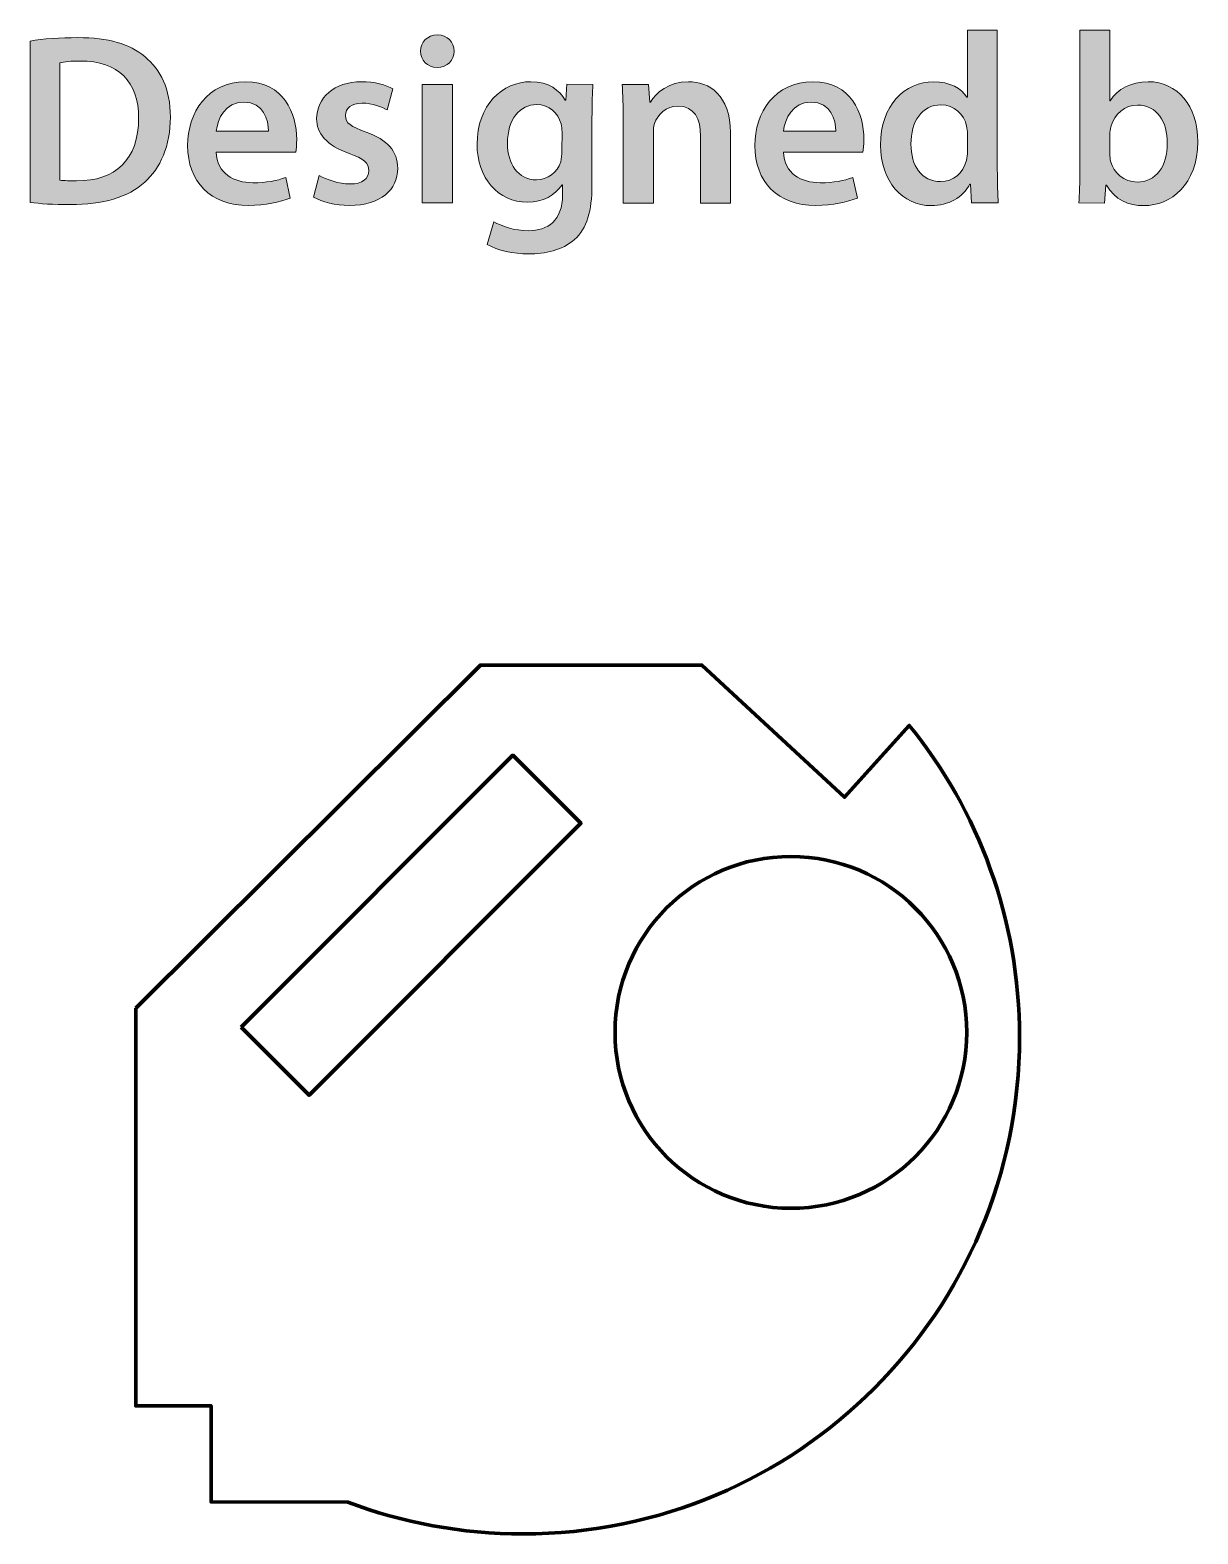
# Model space of a CAD drawing. Header units: inches. Extents: x 589 to 2016, y -1839 to -951.
# Drawn here: x 1808.05 to 1844.52, y -1563.97 to -1517.03 of the extents above; entities that cross this region are included whole.
import ezdxf

# ---------------------------------------------------------------- set-up
doc = ezdxf.new("R2010")
doc.units = ezdxf.units.IN
doc.header["$MEASUREMENT"] = 0
doc.layers.add('Layer 1', color=7, linetype='Continuous')

# ---------------------------------------------------------------- blocks, each defined once
blk = doc.blocks.new('block 117')
at = {"layer": 'Layer 1', "true_color": 0x010101}
h = blk.add_hatch(color=18, dxfattribs=at)
h.dxf.hatch_style = 2
edge = h.paths.add_edge_path()
edge.add_spline(control_points=[(1838.253, -1517.033), (1838.253, -1517.033), (1838.253, -1521.389), (1838.253, -1521.389), (1838.253, -1521.769), (1838.269, -1522.179), (1838.284, -1522.43), (1838.284, -1522.43), (1837.448, -1522.43), (1837.448, -1522.43), (1837.448, -1522.43), (1837.411, -1521.845), (1837.411, -1521.845), (1837.411, -1521.845), (1837.395, -1521.845), (1837.395, -1521.845), (1837.176, -1522.255), (1836.727, -1522.513), (1836.187, -1522.513), (1835.305, -1522.513), (1834.606, -1521.761), (1834.606, -1520.621), (1834.598, -1519.381), (1835.373, -1518.645), (1836.263, -1518.645), (1836.772, -1518.645), (1837.137, -1518.858), (1837.305, -1519.131), (1837.305, -1519.131), (1837.32, -1519.131), (1837.32, -1519.131), (1837.32, -1519.131), (1837.32, -1517.033), (1837.32, -1517.033), (1837.32, -1517.033), (1838.253, -1517.033), (1838.253, -1517.033), (1838.253, -1517.033), (1838.253, -1517.033), (1838.253, -1517.033)], knot_values=[0, 0, 0, 0, 1, 1, 1, 2, 2, 2, 3, 3, 3, 4, 4, 4, 5, 5, 5, 6, 6, 6, 7, 7, 7, 8, 8, 8, 9, 9, 9, 10, 10, 10, 11, 11, 11, 12, 12, 12, 13, 13, 13, 13], degree=3, periodic=1)
edge = h.paths.add_edge_path()
edge.add_spline(control_points=[(1837.319, -1520.271), (1837.319, -1520.194), (1837.311, -1520.103), (1837.295, -1520.028), (1837.212, -1519.664), (1836.915, -1519.367), (1836.49, -1519.367), (1835.889, -1519.367), (1835.555, -1519.899), (1835.555, -1520.591), (1835.555, -1521.267), (1835.889, -1521.761), (1836.483, -1521.761), (1836.863, -1521.761), (1837.197, -1521.502), (1837.288, -1521.1), (1837.311, -1521.016), (1837.319, -1520.924), (1837.319, -1520.826), (1837.319, -1520.826), (1837.319, -1520.271), (1837.319, -1520.271), (1837.319, -1520.271), (1837.319, -1520.271), (1837.319, -1520.271)], knot_values=[0, 0, 0, 0, 1, 1, 1, 2, 2, 2, 3, 3, 3, 4, 4, 4, 5, 5, 5, 6, 6, 6, 7, 7, 7, 8, 8, 8, 8], degree=3, periodic=1)
h = blk.add_hatch(color=18, dxfattribs=at)
h.dxf.hatch_style = 2
edge = h.paths.add_edge_path()
edge.add_spline(control_points=[(1840.799, -1522.43), (1840.814, -1522.18), (1840.83, -1521.769), (1840.83, -1521.389), (1840.83, -1521.389), (1840.83, -1517.033), (1840.83, -1517.033), (1840.83, -1517.033), (1841.764, -1517.033), (1841.764, -1517.033), (1841.764, -1517.033), (1841.764, -1519.237), (1841.764, -1519.237), (1841.764, -1519.237), (1841.779, -1519.237), (1841.779, -1519.237), (1842.008, -1518.88), (1842.41, -1518.644), (1842.966, -1518.644), (1843.87, -1518.644), (1844.516, -1519.396), (1844.509, -1520.522), (1844.509, -1521.852), (1843.666, -1522.513), (1842.829, -1522.513), (1842.35, -1522.513), (1841.925, -1522.331), (1841.66, -1521.876), (1841.66, -1521.876), (1841.644, -1521.876), (1841.644, -1521.876), (1841.644, -1521.876), (1841.598, -1522.431), (1841.598, -1522.431), (1841.598, -1522.431), (1840.799, -1522.43), (1840.799, -1522.43), (1840.799, -1522.43), (1840.799, -1522.43), (1840.799, -1522.43)], knot_values=[0, 0, 0, 0, 1, 1, 1, 2, 2, 2, 3, 3, 3, 4, 4, 4, 5, 5, 5, 6, 6, 6, 7, 7, 7, 8, 8, 8, 9, 9, 9, 10, 10, 10, 11, 11, 11, 12, 12, 12, 13, 13, 13, 13], degree=3, periodic=1)
edge = h.paths.add_edge_path()
edge.add_spline(control_points=[(1841.765, -1520.902), (1841.765, -1520.978), (1841.773, -1521.054), (1841.788, -1521.122), (1841.887, -1521.494), (1842.214, -1521.776), (1842.617, -1521.776), (1843.203, -1521.776), (1843.56, -1521.304), (1843.56, -1520.559), (1843.56, -1519.906), (1843.249, -1519.373), (1842.626, -1519.373), (1842.246, -1519.373), (1841.904, -1519.646), (1841.797, -1520.057), (1841.781, -1520.125), (1841.767, -1520.209), (1841.767, -1520.3), (1841.767, -1520.3), (1841.765, -1520.902), (1841.765, -1520.902), (1841.765, -1520.902), (1841.765, -1520.902), (1841.765, -1520.902)], knot_values=[0, 0, 0, 0, 1, 1, 1, 2, 2, 2, 3, 3, 3, 4, 4, 4, 5, 5, 5, 6, 6, 6, 7, 7, 7, 8, 8, 8, 8], degree=3, periodic=1)
h = blk.add_hatch(color=18, dxfattribs=at)
h.dxf.hatch_style = 2
edge = h.paths.add_edge_path()
edge.add_spline(control_points=[(1808.053, -1517.374), (1808.464, -1517.307), (1808.987, -1517.268), (1809.543, -1517.268), (1810.501, -1517.268), (1811.161, -1517.465), (1811.633, -1517.861), (1812.128, -1518.264), (1812.433, -1518.872), (1812.433, -1519.746), (1812.433, -1520.658), (1812.122, -1521.342), (1811.633, -1521.783), (1811.125, -1522.247), (1810.312, -1522.482), (1809.315, -1522.482), (1808.767, -1522.482), (1808.357, -1522.451), (1808.053, -1522.414), (1808.053, -1522.414), (1808.053, -1517.374), (1808.053, -1517.374), (1808.053, -1517.374), (1808.053, -1517.374), (1808.053, -1517.374)], knot_values=[0, 0, 0, 0, 1, 1, 1, 2, 2, 2, 3, 3, 3, 4, 4, 4, 5, 5, 5, 6, 6, 6, 7, 7, 7, 8, 8, 8, 8], degree=3, periodic=1)
edge = h.paths.add_edge_path()
edge.add_spline(control_points=[(1808.987, -1521.716), (1809.116, -1521.738), (1809.315, -1521.738), (1809.504, -1521.738), (1810.72, -1521.746), (1811.442, -1521.077), (1811.442, -1519.777), (1811.45, -1518.644), (1810.796, -1517.998), (1809.626, -1517.998), (1809.33, -1517.998), (1809.116, -1518.021), (1808.987, -1518.051), (1808.987, -1518.051), (1808.987, -1521.716), (1808.987, -1521.716), (1808.987, -1521.716), (1808.987, -1521.716), (1808.987, -1521.716)], knot_values=[0, 0, 0, 0, 1, 1, 1, 2, 2, 2, 3, 3, 3, 4, 4, 4, 5, 5, 5, 6, 6, 6, 6], degree=3, periodic=1)
h = blk.add_hatch(color=18, dxfattribs=at)
h.dxf.hatch_style = 2
edge = h.paths.add_edge_path()
edge.add_spline(control_points=[(1821.295, -1517.694), (1821.295, -1517.975), (1821.089, -1518.196), (1820.763, -1518.196), (1820.451, -1518.196), (1820.245, -1517.976), (1820.245, -1517.694), (1820.245, -1517.404), (1820.459, -1517.185), (1820.771, -1517.185), (1821.089, -1517.185), (1821.287, -1517.404), (1821.295, -1517.694)], knot_values=[0, 0, 0, 0, 1, 1, 1, 2, 2, 2, 3, 3, 3, 4, 4, 4, 4], degree=3, periodic=1)
h.paths.add_polyline_path([(1820.298, -1522.43), (1820.298, -1518.728), (1821.241, -1518.728), (1821.241, -1522.43)])
h = blk.add_hatch(color=18, dxfattribs=at)
h.dxf.hatch_style = 2
edge = h.paths.add_edge_path()
edge.add_spline(control_points=[(1813.868, -1520.841), (1813.891, -1521.51), (1814.415, -1521.799), (1815.008, -1521.799), (1815.442, -1521.799), (1815.753, -1521.738), (1816.034, -1521.631), (1816.034, -1521.631), (1816.171, -1522.277), (1816.171, -1522.277), (1815.851, -1522.407), (1815.411, -1522.507), (1814.879, -1522.507), (1813.679, -1522.507), (1812.972, -1521.768), (1812.972, -1520.636), (1812.972, -1519.61), (1813.595, -1518.644), (1814.781, -1518.644), (1815.982, -1518.644), (1816.377, -1519.632), (1816.377, -1520.444), (1816.377, -1520.619), (1816.362, -1520.756), (1816.347, -1520.839), (1816.347, -1520.839), (1813.868, -1520.841), (1813.868, -1520.841), (1813.868, -1520.841), (1813.868, -1520.841), (1813.868, -1520.841)], knot_values=[0, 0, 0, 0, 1, 1, 1, 2, 2, 2, 3, 3, 3, 4, 4, 4, 5, 5, 5, 6, 6, 6, 7, 7, 7, 8, 8, 8, 9, 9, 9, 10, 10, 10, 10], degree=3, periodic=1)
edge = h.paths.add_edge_path()
edge.add_spline(control_points=[(1815.494, -1520.187), (1815.501, -1519.846), (1815.349, -1519.283), (1814.726, -1519.283), (1814.148, -1519.283), (1813.905, -1519.808), (1813.867, -1520.187), (1813.867, -1520.187), (1815.494, -1520.187), (1815.494, -1520.187)], knot_values=[0, 0, 0, 0, 1, 1, 1, 2, 2, 2, 3, 3, 3, 3], degree=3, periodic=1)
h = blk.add_hatch(color=18, dxfattribs=at)
h.dxf.hatch_style = 2
edge = h.paths.add_edge_path()
edge.add_spline(control_points=[(1817.083, -1521.571), (1817.296, -1521.699), (1817.7, -1521.837), (1818.034, -1521.837), (1818.444, -1521.837), (1818.627, -1521.669), (1818.627, -1521.426), (1818.627, -1521.175), (1818.475, -1521.045), (1818.019, -1520.887), (1817.298, -1520.636), (1816.994, -1520.239), (1817.001, -1519.807), (1817.001, -1519.153), (1817.54, -1518.644), (1818.399, -1518.644), (1818.811, -1518.644), (1819.168, -1518.75), (1819.38, -1518.863), (1819.38, -1518.863), (1819.198, -1519.525), (1819.198, -1519.525), (1819.039, -1519.434), (1818.742, -1519.313), (1818.415, -1519.313), (1818.081, -1519.313), (1817.899, -1519.471), (1817.899, -1519.7), (1817.899, -1519.935), (1818.073, -1520.051), (1818.545, -1520.217), (1819.214, -1520.459), (1819.525, -1520.803), (1819.533, -1521.349), (1819.533, -1522.018), (1819.008, -1522.505), (1818.029, -1522.505), (1817.58, -1522.505), (1817.177, -1522.398), (1816.903, -1522.246), (1816.903, -1522.246), (1817.083, -1521.571), (1817.083, -1521.571)], knot_values=[0, 0, 0, 0, 1, 1, 1, 2, 2, 2, 3, 3, 3, 4, 4, 4, 5, 5, 5, 6, 6, 6, 7, 7, 7, 8, 8, 8, 9, 9, 9, 10, 10, 10, 11, 11, 11, 12, 12, 12, 13, 13, 13, 14, 14, 14, 14], degree=3, periodic=1)
h = blk.add_hatch(color=18, dxfattribs=at)
h.dxf.hatch_style = 2
edge = h.paths.add_edge_path()
edge.add_spline(control_points=[(1825.627, -1518.728), (1825.612, -1518.979), (1825.597, -1519.284), (1825.597, -1519.793), (1825.597, -1519.793), (1825.597, -1521.89), (1825.597, -1521.89), (1825.597, -1522.666), (1825.438, -1523.221), (1825.05, -1523.57), (1824.662, -1523.912), (1824.13, -1524.019), (1823.621, -1524.019), (1823.149, -1524.019), (1822.646, -1523.92), (1822.329, -1523.722), (1822.329, -1523.722), (1822.534, -1523.014), (1822.534, -1523.014), (1822.77, -1523.152), (1823.164, -1523.295), (1823.613, -1523.295), (1824.221, -1523.295), (1824.678, -1522.976), (1824.678, -1522.178), (1824.678, -1522.178), (1824.678, -1521.859), (1824.678, -1521.859), (1824.678, -1521.859), (1824.663, -1521.859), (1824.663, -1521.859), (1824.45, -1522.185), (1824.07, -1522.406), (1823.583, -1522.406), (1822.663, -1522.406), (1822.009, -1521.646), (1822.009, -1520.596), (1822.009, -1519.379), (1822.8, -1518.643), (1823.69, -1518.643), (1824.252, -1518.643), (1824.586, -1518.917), (1824.761, -1519.22), (1824.761, -1519.22), (1824.776, -1519.22), (1824.776, -1519.22), (1824.776, -1519.22), (1824.815, -1518.726), (1824.815, -1518.726), (1824.815, -1518.726), (1825.627, -1518.728), (1825.627, -1518.728), (1825.627, -1518.728), (1825.627, -1518.728), (1825.627, -1518.728)], knot_values=[0, 0, 0, 0, 1, 1, 1, 2, 2, 2, 3, 3, 3, 4, 4, 4, 5, 5, 5, 6, 6, 6, 7, 7, 7, 8, 8, 8, 9, 9, 9, 10, 10, 10, 11, 11, 11, 12, 12, 12, 13, 13, 13, 14, 14, 14, 15, 15, 15, 16, 16, 16, 17, 17, 17, 18, 18, 18, 18], degree=3, periodic=1)
edge = h.paths.add_edge_path()
edge.add_spline(control_points=[(1824.662, -1520.21), (1824.662, -1520.126), (1824.654, -1520.035), (1824.631, -1519.96), (1824.533, -1519.618), (1824.267, -1519.359), (1823.871, -1519.359), (1823.346, -1519.359), (1822.958, -1519.815), (1822.958, -1520.568), (1822.958, -1521.199), (1823.278, -1521.708), (1823.862, -1521.708), (1824.213, -1521.708), (1824.516, -1521.48), (1824.622, -1521.145), (1824.645, -1521.047), (1824.66, -1520.918), (1824.66, -1520.811), (1824.66, -1520.811), (1824.662, -1520.21), (1824.662, -1520.21), (1824.662, -1520.21), (1824.662, -1520.21), (1824.662, -1520.21)], knot_values=[0, 0, 0, 0, 1, 1, 1, 2, 2, 2, 3, 3, 3, 4, 4, 4, 5, 5, 5, 6, 6, 6, 7, 7, 7, 8, 8, 8, 8], degree=3, periodic=1)
h = blk.add_hatch(color=18, dxfattribs=at)
h.dxf.hatch_style = 2
edge = h.paths.add_edge_path()
edge.add_spline(control_points=[(1826.57, -1519.83), (1826.57, -1519.404), (1826.562, -1519.047), (1826.539, -1518.728), (1826.539, -1518.728), (1827.36, -1518.728), (1827.36, -1518.728), (1827.36, -1518.728), (1827.406, -1519.282), (1827.406, -1519.282), (1827.406, -1519.282), (1827.429, -1519.282), (1827.429, -1519.282), (1827.588, -1518.994), (1827.992, -1518.645), (1828.607, -1518.645), (1829.254, -1518.645), (1829.922, -1519.063), (1829.922, -1520.234), (1829.922, -1520.234), (1829.922, -1522.431), (1829.922, -1522.431), (1829.922, -1522.431), (1828.988, -1522.431), (1828.988, -1522.431), (1828.988, -1522.431), (1828.988, -1520.34), (1828.988, -1520.34), (1828.988, -1519.808), (1828.789, -1519.405), (1828.281, -1519.405), (1827.908, -1519.405), (1827.649, -1519.672), (1827.551, -1519.952), (1827.521, -1520.036), (1827.514, -1520.15), (1827.514, -1520.256), (1827.514, -1520.256), (1827.514, -1522.431), (1827.514, -1522.431), (1827.514, -1522.431), (1826.57, -1522.431), (1826.57, -1522.431), (1826.57, -1522.431), (1826.57, -1519.83), (1826.57, -1519.83), (1826.57, -1519.83), (1826.57, -1519.83), (1826.57, -1519.83)], knot_values=[0, 0, 0, 0, 1, 1, 1, 2, 2, 2, 3, 3, 3, 4, 4, 4, 5, 5, 5, 6, 6, 6, 7, 7, 7, 8, 8, 8, 9, 9, 9, 10, 10, 10, 11, 11, 11, 12, 12, 12, 13, 13, 13, 14, 14, 14, 15, 15, 15, 16, 16, 16, 16], degree=3, periodic=1)
h = blk.add_hatch(color=18, dxfattribs=at)
h.dxf.hatch_style = 2
edge = h.paths.add_edge_path()
edge.add_spline(control_points=[(1831.578, -1520.841), (1831.602, -1521.51), (1832.126, -1521.799), (1832.719, -1521.799), (1833.152, -1521.799), (1833.463, -1521.738), (1833.744, -1521.631), (1833.744, -1521.631), (1833.882, -1522.277), (1833.882, -1522.277), (1833.562, -1522.407), (1833.122, -1522.507), (1832.59, -1522.507), (1831.389, -1522.507), (1830.683, -1521.768), (1830.683, -1520.636), (1830.683, -1519.61), (1831.306, -1518.644), (1832.492, -1518.644), (1833.693, -1518.644), (1834.088, -1519.632), (1834.088, -1520.444), (1834.088, -1520.619), (1834.072, -1520.756), (1834.058, -1520.839), (1834.058, -1520.839), (1831.578, -1520.841), (1831.578, -1520.841), (1831.578, -1520.841), (1831.578, -1520.841), (1831.578, -1520.841)], knot_values=[0, 0, 0, 0, 1, 1, 1, 2, 2, 2, 3, 3, 3, 4, 4, 4, 5, 5, 5, 6, 6, 6, 7, 7, 7, 8, 8, 8, 9, 9, 9, 10, 10, 10, 10], degree=3, periodic=1)
edge = h.paths.add_edge_path()
edge.add_spline(control_points=[(1833.206, -1520.187), (1833.214, -1519.846), (1833.062, -1519.283), (1832.438, -1519.283), (1831.861, -1519.283), (1831.617, -1519.808), (1831.578, -1520.187), (1831.578, -1520.187), (1833.206, -1520.187), (1833.206, -1520.187)], knot_values=[0, 0, 0, 0, 1, 1, 1, 2, 2, 2, 3, 3, 3, 3], degree=3, periodic=1)
at = {"layer": 'Layer 1', "lineweight": 0}
blk.add_lwpolyline([(1820.298, -1522.43), (1820.298, -1518.728), (1821.241, -1518.728), (1821.241, -1522.43), (1820.298, -1522.43)], dxfattribs=at)
for points, knots in [([(1838.253, -1517.033), (1838.253, -1517.033), (1838.253, -1521.389), (1838.253, -1521.389), (1838.253, -1521.769), (1838.269, -1522.179), (1838.284, -1522.43), (1838.284, -1522.43), (1837.448, -1522.43), (1837.448, -1522.43), (1837.448, -1522.43), (1837.411, -1521.845), (1837.411, -1521.845), (1837.411, -1521.845), (1837.395, -1521.845), (1837.395, -1521.845), (1837.176, -1522.255), (1836.727, -1522.513), (1836.187, -1522.513), (1835.305, -1522.513), (1834.606, -1521.761), (1834.606, -1520.621), (1834.598, -1519.381), (1835.373, -1518.645), (1836.263, -1518.645), (1836.772, -1518.645), (1837.137, -1518.858), (1837.305, -1519.131), (1837.305, -1519.131), (1837.32, -1519.131), (1837.32, -1519.131), (1837.32, -1519.131), (1837.32, -1517.033), (1837.32, -1517.033), (1837.32, -1517.033), (1838.253, -1517.033), (1838.253, -1517.033), (1838.253, -1517.033), (1838.253, -1517.033), (1838.253, -1517.033)], [0, 0, 0, 0, 1, 1, 1, 2, 2, 2, 3, 3, 3, 4, 4, 4, 5, 5, 5, 6, 6, 6, 7, 7, 7, 8, 8, 8, 9, 9, 9, 10, 10, 10, 11, 11, 11, 12, 12, 12, 13, 13, 13, 13]), ([(1840.799, -1522.43), (1840.814, -1522.18), (1840.83, -1521.769), (1840.83, -1521.389), (1840.83, -1521.389), (1840.83, -1517.033), (1840.83, -1517.033), (1840.83, -1517.033), (1841.764, -1517.033), (1841.764, -1517.033), (1841.764, -1517.033), (1841.764, -1519.237), (1841.764, -1519.237), (1841.764, -1519.237), (1841.779, -1519.237), (1841.779, -1519.237), (1842.008, -1518.88), (1842.41, -1518.644), (1842.966, -1518.644), (1843.87, -1518.644), (1844.516, -1519.396), (1844.509, -1520.522), (1844.509, -1521.852), (1843.666, -1522.513), (1842.829, -1522.513), (1842.35, -1522.513), (1841.925, -1522.331), (1841.66, -1521.876), (1841.66, -1521.876), (1841.644, -1521.876), (1841.644, -1521.876), (1841.644, -1521.876), (1841.598, -1522.431), (1841.598, -1522.431), (1841.598, -1522.431), (1840.799, -1522.43), (1840.799, -1522.43), (1840.799, -1522.43), (1840.799, -1522.43), (1840.799, -1522.43)], [0, 0, 0, 0, 1, 1, 1, 2, 2, 2, 3, 3, 3, 4, 4, 4, 5, 5, 5, 6, 6, 6, 7, 7, 7, 8, 8, 8, 9, 9, 9, 10, 10, 10, 11, 11, 11, 12, 12, 12, 13, 13, 13, 13]), ([(1808.053, -1517.374), (1808.464, -1517.307), (1808.987, -1517.268), (1809.543, -1517.268), (1810.501, -1517.268), (1811.161, -1517.465), (1811.633, -1517.861), (1812.128, -1518.264), (1812.433, -1518.872), (1812.433, -1519.746), (1812.433, -1520.658), (1812.122, -1521.342), (1811.633, -1521.783), (1811.125, -1522.247), (1810.312, -1522.482), (1809.315, -1522.482), (1808.767, -1522.482), (1808.357, -1522.451), (1808.053, -1522.414), (1808.053, -1522.414), (1808.053, -1517.374), (1808.053, -1517.374), (1808.053, -1517.374), (1808.053, -1517.374), (1808.053, -1517.374)], [0, 0, 0, 0, 1, 1, 1, 2, 2, 2, 3, 3, 3, 4, 4, 4, 5, 5, 5, 6, 6, 6, 7, 7, 7, 8, 8, 8, 8]), ([(1821.295, -1517.694), (1821.295, -1517.975), (1821.089, -1518.196), (1820.763, -1518.196), (1820.451, -1518.196), (1820.245, -1517.976), (1820.245, -1517.694), (1820.245, -1517.404), (1820.459, -1517.185), (1820.771, -1517.185), (1821.089, -1517.185), (1821.287, -1517.404), (1821.295, -1517.694)], [0, 0, 0, 0, 1, 1, 1, 2, 2, 2, 3, 3, 3, 4, 4, 4, 4]), ([(1808.987, -1521.716), (1809.116, -1521.738), (1809.315, -1521.738), (1809.504, -1521.738), (1810.72, -1521.746), (1811.442, -1521.077), (1811.442, -1519.777), (1811.45, -1518.644), (1810.796, -1517.998), (1809.626, -1517.998), (1809.33, -1517.998), (1809.116, -1518.021), (1808.987, -1518.051), (1808.987, -1518.051), (1808.987, -1521.716), (1808.987, -1521.716), (1808.987, -1521.716), (1808.987, -1521.716), (1808.987, -1521.716)], [0, 0, 0, 0, 1, 1, 1, 2, 2, 2, 3, 3, 3, 4, 4, 4, 5, 5, 5, 6, 6, 6, 6]), ([(1813.868, -1520.841), (1813.891, -1521.51), (1814.415, -1521.799), (1815.008, -1521.799), (1815.442, -1521.799), (1815.753, -1521.738), (1816.034, -1521.631), (1816.034, -1521.631), (1816.171, -1522.277), (1816.171, -1522.277), (1815.851, -1522.407), (1815.411, -1522.507), (1814.879, -1522.507), (1813.679, -1522.507), (1812.972, -1521.768), (1812.972, -1520.636), (1812.972, -1519.61), (1813.595, -1518.644), (1814.781, -1518.644), (1815.982, -1518.644), (1816.377, -1519.632), (1816.377, -1520.444), (1816.377, -1520.619), (1816.362, -1520.756), (1816.347, -1520.839), (1816.347, -1520.839), (1813.868, -1520.841), (1813.868, -1520.841), (1813.868, -1520.841), (1813.868, -1520.841), (1813.868, -1520.841)], [0, 0, 0, 0, 1, 1, 1, 2, 2, 2, 3, 3, 3, 4, 4, 4, 5, 5, 5, 6, 6, 6, 7, 7, 7, 8, 8, 8, 9, 9, 9, 10, 10, 10, 10]), ([(1817.083, -1521.571), (1817.296, -1521.699), (1817.7, -1521.837), (1818.034, -1521.837), (1818.444, -1521.837), (1818.627, -1521.669), (1818.627, -1521.426), (1818.627, -1521.175), (1818.475, -1521.045), (1818.019, -1520.887), (1817.298, -1520.636), (1816.994, -1520.239), (1817.001, -1519.807), (1817.001, -1519.153), (1817.54, -1518.644), (1818.399, -1518.644), (1818.811, -1518.644), (1819.168, -1518.75), (1819.38, -1518.863), (1819.38, -1518.863), (1819.198, -1519.525), (1819.198, -1519.525), (1819.039, -1519.434), (1818.742, -1519.313), (1818.415, -1519.313), (1818.081, -1519.313), (1817.899, -1519.471), (1817.899, -1519.7), (1817.899, -1519.935), (1818.073, -1520.051), (1818.545, -1520.217), (1819.214, -1520.459), (1819.525, -1520.803), (1819.533, -1521.349), (1819.533, -1522.018), (1819.008, -1522.505), (1818.029, -1522.505), (1817.58, -1522.505), (1817.177, -1522.398), (1816.903, -1522.246), (1816.903, -1522.246), (1817.083, -1521.571), (1817.083, -1521.571)], [0, 0, 0, 0, 1, 1, 1, 2, 2, 2, 3, 3, 3, 4, 4, 4, 5, 5, 5, 6, 6, 6, 7, 7, 7, 8, 8, 8, 9, 9, 9, 10, 10, 10, 11, 11, 11, 12, 12, 12, 13, 13, 13, 14, 14, 14, 14]), ([(1825.627, -1518.728), (1825.612, -1518.979), (1825.597, -1519.284), (1825.597, -1519.793), (1825.597, -1519.793), (1825.597, -1521.89), (1825.597, -1521.89), (1825.597, -1522.666), (1825.438, -1523.221), (1825.05, -1523.57), (1824.662, -1523.912), (1824.13, -1524.019), (1823.621, -1524.019), (1823.149, -1524.019), (1822.646, -1523.92), (1822.329, -1523.722), (1822.329, -1523.722), (1822.534, -1523.014), (1822.534, -1523.014), (1822.77, -1523.152), (1823.164, -1523.295), (1823.613, -1523.295), (1824.221, -1523.295), (1824.678, -1522.976), (1824.678, -1522.178), (1824.678, -1522.178), (1824.678, -1521.859), (1824.678, -1521.859), (1824.678, -1521.859), (1824.663, -1521.859), (1824.663, -1521.859), (1824.45, -1522.185), (1824.07, -1522.406), (1823.583, -1522.406), (1822.663, -1522.406), (1822.009, -1521.646), (1822.009, -1520.596), (1822.009, -1519.379), (1822.8, -1518.643), (1823.69, -1518.643), (1824.252, -1518.643), (1824.586, -1518.917), (1824.761, -1519.22), (1824.761, -1519.22), (1824.776, -1519.22), (1824.776, -1519.22), (1824.776, -1519.22), (1824.815, -1518.726), (1824.815, -1518.726), (1824.815, -1518.726), (1825.627, -1518.728), (1825.627, -1518.728), (1825.627, -1518.728), (1825.627, -1518.728), (1825.627, -1518.728)], [0, 0, 0, 0, 1, 1, 1, 2, 2, 2, 3, 3, 3, 4, 4, 4, 5, 5, 5, 6, 6, 6, 7, 7, 7, 8, 8, 8, 9, 9, 9, 10, 10, 10, 11, 11, 11, 12, 12, 12, 13, 13, 13, 14, 14, 14, 15, 15, 15, 16, 16, 16, 17, 17, 17, 18, 18, 18, 18]), ([(1826.57, -1519.83), (1826.57, -1519.404), (1826.562, -1519.047), (1826.539, -1518.728), (1826.539, -1518.728), (1827.36, -1518.728), (1827.36, -1518.728), (1827.36, -1518.728), (1827.406, -1519.282), (1827.406, -1519.282), (1827.406, -1519.282), (1827.429, -1519.282), (1827.429, -1519.282), (1827.588, -1518.994), (1827.992, -1518.645), (1828.607, -1518.645), (1829.254, -1518.645), (1829.922, -1519.063), (1829.922, -1520.234), (1829.922, -1520.234), (1829.922, -1522.431), (1829.922, -1522.431), (1829.922, -1522.431), (1828.988, -1522.431), (1828.988, -1522.431), (1828.988, -1522.431), (1828.988, -1520.34), (1828.988, -1520.34), (1828.988, -1519.808), (1828.789, -1519.405), (1828.281, -1519.405), (1827.908, -1519.405), (1827.649, -1519.672), (1827.551, -1519.952), (1827.521, -1520.036), (1827.514, -1520.15), (1827.514, -1520.256), (1827.514, -1520.256), (1827.514, -1522.431), (1827.514, -1522.431), (1827.514, -1522.431), (1826.57, -1522.431), (1826.57, -1522.431), (1826.57, -1522.431), (1826.57, -1519.83), (1826.57, -1519.83), (1826.57, -1519.83), (1826.57, -1519.83), (1826.57, -1519.83)], [0, 0, 0, 0, 1, 1, 1, 2, 2, 2, 3, 3, 3, 4, 4, 4, 5, 5, 5, 6, 6, 6, 7, 7, 7, 8, 8, 8, 9, 9, 9, 10, 10, 10, 11, 11, 11, 12, 12, 12, 13, 13, 13, 14, 14, 14, 15, 15, 15, 16, 16, 16, 16]), ([(1831.578, -1520.841), (1831.602, -1521.51), (1832.126, -1521.799), (1832.719, -1521.799), (1833.152, -1521.799), (1833.463, -1521.738), (1833.744, -1521.631), (1833.744, -1521.631), (1833.882, -1522.277), (1833.882, -1522.277), (1833.562, -1522.407), (1833.122, -1522.507), (1832.59, -1522.507), (1831.389, -1522.507), (1830.683, -1521.768), (1830.683, -1520.636), (1830.683, -1519.61), (1831.306, -1518.644), (1832.492, -1518.644), (1833.693, -1518.644), (1834.088, -1519.632), (1834.088, -1520.444), (1834.088, -1520.619), (1834.072, -1520.756), (1834.058, -1520.839), (1834.058, -1520.839), (1831.578, -1520.841), (1831.578, -1520.841), (1831.578, -1520.841), (1831.578, -1520.841), (1831.578, -1520.841)], [0, 0, 0, 0, 1, 1, 1, 2, 2, 2, 3, 3, 3, 4, 4, 4, 5, 5, 5, 6, 6, 6, 7, 7, 7, 8, 8, 8, 9, 9, 9, 10, 10, 10, 10]), ([(1815.494, -1520.187), (1815.501, -1519.846), (1815.349, -1519.283), (1814.726, -1519.283), (1814.148, -1519.283), (1813.905, -1519.808), (1813.867, -1520.187), (1813.867, -1520.187), (1815.494, -1520.187), (1815.494, -1520.187)], [0, 0, 0, 0, 1, 1, 1, 2, 2, 2, 3, 3, 3, 3]), ([(1824.662, -1520.21), (1824.662, -1520.126), (1824.654, -1520.035), (1824.631, -1519.96), (1824.533, -1519.618), (1824.267, -1519.359), (1823.871, -1519.359), (1823.346, -1519.359), (1822.958, -1519.815), (1822.958, -1520.568), (1822.958, -1521.199), (1823.278, -1521.708), (1823.862, -1521.708), (1824.213, -1521.708), (1824.516, -1521.48), (1824.622, -1521.145), (1824.645, -1521.047), (1824.66, -1520.918), (1824.66, -1520.811), (1824.66, -1520.811), (1824.662, -1520.21), (1824.662, -1520.21), (1824.662, -1520.21), (1824.662, -1520.21), (1824.662, -1520.21)], [0, 0, 0, 0, 1, 1, 1, 2, 2, 2, 3, 3, 3, 4, 4, 4, 5, 5, 5, 6, 6, 6, 7, 7, 7, 8, 8, 8, 8]), ([(1833.206, -1520.187), (1833.214, -1519.846), (1833.062, -1519.283), (1832.438, -1519.283), (1831.861, -1519.283), (1831.617, -1519.808), (1831.578, -1520.187), (1831.578, -1520.187), (1833.206, -1520.187), (1833.206, -1520.187)], [0, 0, 0, 0, 1, 1, 1, 2, 2, 2, 3, 3, 3, 3]), ([(1837.319, -1520.271), (1837.319, -1520.194), (1837.311, -1520.103), (1837.295, -1520.028), (1837.212, -1519.664), (1836.915, -1519.367), (1836.49, -1519.367), (1835.889, -1519.367), (1835.555, -1519.899), (1835.555, -1520.591), (1835.555, -1521.267), (1835.889, -1521.761), (1836.483, -1521.761), (1836.863, -1521.761), (1837.197, -1521.502), (1837.288, -1521.1), (1837.311, -1521.016), (1837.319, -1520.924), (1837.319, -1520.826), (1837.319, -1520.826), (1837.319, -1520.271), (1837.319, -1520.271), (1837.319, -1520.271), (1837.319, -1520.271), (1837.319, -1520.271)], [0, 0, 0, 0, 1, 1, 1, 2, 2, 2, 3, 3, 3, 4, 4, 4, 5, 5, 5, 6, 6, 6, 7, 7, 7, 8, 8, 8, 8]), ([(1841.765, -1520.902), (1841.765, -1520.978), (1841.773, -1521.054), (1841.788, -1521.122), (1841.887, -1521.494), (1842.214, -1521.776), (1842.617, -1521.776), (1843.203, -1521.776), (1843.56, -1521.304), (1843.56, -1520.559), (1843.56, -1519.906), (1843.249, -1519.373), (1842.626, -1519.373), (1842.246, -1519.373), (1841.904, -1519.646), (1841.797, -1520.057), (1841.781, -1520.125), (1841.767, -1520.209), (1841.767, -1520.3), (1841.767, -1520.3), (1841.765, -1520.902), (1841.765, -1520.902), (1841.765, -1520.902), (1841.765, -1520.902), (1841.765, -1520.902)], [0, 0, 0, 0, 1, 1, 1, 2, 2, 2, 3, 3, 3, 4, 4, 4, 5, 5, 5, 6, 6, 6, 7, 7, 7, 8, 8, 8, 8])]:
    blk.add_open_spline(points, degree=3, knots=knots, dxfattribs=at)
blk = doc.blocks.new('block 113')
at = {"layer": 'Layer 1'}
blk.add_blockref('block 117', (0, 0), dxfattribs=at)

msp = doc.modelspace()

# ---------------------------------------------------------------- linework, layer by layer
at = {"layer": 'Layer 1', "color": 18, "lineweight": 80, "true_color": 0x010101}
msp.add_lwpolyline([(1814.642, -1548.156), (1823.128, -1539.671), (1825.253, -1541.792), (1816.764, -1550.28), (1814.642, -1548.156)], dxfattribs=at)
for points, knots in [([(1811.35, -1547.566), (1811.35, -1547.566), (1811.35, -1559.977), (1811.35, -1559.977), (1811.35, -1559.977), (1813.702, -1559.975), (1813.702, -1559.975), (1813.702, -1559.975), (1813.702, -1562.975), (1813.702, -1562.975), (1813.702, -1562.975), (1817.972, -1562.982), (1817.972, -1562.982), (1819.673, -1563.624), (1821.52, -1563.975), (1823.447, -1563.975), (1832.007, -1563.975), (1838.947, -1557.036), (1838.947, -1548.474), (1838.947, -1544.786), (1837.661, -1541.397), (1835.505, -1538.736), (1835.505, -1538.736), (1833.484, -1540.978), (1833.484, -1540.978), (1833.484, -1540.978), (1829.031, -1536.855), (1829.031, -1536.855), (1829.031, -1536.855), (1822.115, -1536.855), (1822.115, -1536.855), (1822.115, -1536.855), (1811.35, -1547.566), (1811.35, -1547.566)], [0, 0, 0, 0, 1, 1, 1, 2, 2, 2, 3, 3, 3, 4, 4, 4, 5, 5, 5, 6, 6, 6, 7, 7, 7, 8, 8, 8, 9, 9, 9, 10, 10, 10, 11, 11, 11, 11]), ([(1826.317, -1548.319), (1826.317, -1545.287), (1828.777, -1542.828), (1831.808, -1542.828), (1834.84, -1542.828), (1837.298, -1545.288), (1837.298, -1548.319), (1837.298, -1551.35), (1834.84, -1553.809), (1831.808, -1553.809), (1828.776, -1553.808), (1826.317, -1551.349), (1826.317, -1548.319)], [0, 0, 0, 0, 1, 1, 1, 2, 2, 2, 3, 3, 3, 4, 4, 4, 4])]:
    msp.add_open_spline(points, degree=3, knots=knots, dxfattribs=at)

# ---------------------------------------------------------------- block references
at = {"layer": 'Layer 1'}
msp.add_blockref('block 113', (0, 0), dxfattribs=at)

doc.saveas('drawing.dxf')
